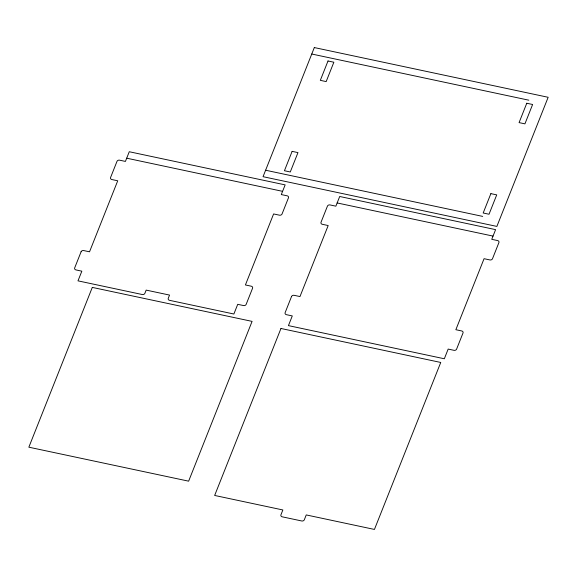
<?xml version="1.0" encoding="UTF-8"?>
<svg xmlns="http://www.w3.org/2000/svg" width="577" height="577" viewBox="0 0 577 577"><rect width="100%" height="100%" fill="white"/><g stroke="black" fill="none" stroke-linecap="round" stroke-linejoin="round"><path stroke-width="0.87" d="M311.76 54.022L528.828 100.182M265.615 170.229L482.682 216.397M126.702 158.192L282.586 191.34M337.148 202.945L493.032 236.094M81.09 251.76L74.685 267.901A2.063 1.659 -8.8 0 0 75.991 269.928L81.84 271.176L77.989 280.855L142.295 294.53A2.063 1.659 -8.8 0 0 144.885 293.332L146.169 290.108L169.551 295.078L168.268 298.309A2.063 1.659 -8.8 0 0 169.573 300.336L233.88 314.011L237.724 304.324L243.566 305.565A2.063 1.659 -8.8 0 0 246.155 304.367L252.567 288.226A2.063 1.659 -8.8 0 0 251.262 286.199L245.413 284.959L273.613 213.937L279.463 215.185A2.063 1.659 -8.8 0 0 282.052 213.98L288.457 197.846A2.063 1.659 -8.8 0 0 287.151 195.812L281.302 194.572L285.153 184.885L129.262 151.737L125.418 161.423L119.576 160.175A2.063 1.659 -8.8 0 0 116.987 161.38L110.575 177.514A2.063 1.659 -8.8 0 0 111.88 179.548L117.73 180.789L89.529 251.803L83.679 250.562A2.063 1.659 -8.8 0 0 81.09 251.76M92.298 287.404L28.85 447.189L188.636 481.168L252.084 321.382L92.298 287.404M314.321 47.566L263.047 176.685L496.876 226.415L548.15 97.289L314.321 47.566M292.121 151.362L284.432 170.734L290.274 171.975L297.97 152.609L292.121 151.362M328.01 60.982L320.322 80.347L326.171 81.588L333.859 62.222L328.01 60.982M291.536 296.513L285.132 312.655A2.063 1.659 -8.8 0 0 286.437 314.681L292.287 315.929L288.435 325.616L444.326 358.764L448.17 349.078L454.012 350.326A2.063 1.659 -8.8 0 0 456.602 349.121L463.014 332.979A2.063 1.659 -8.8 0 0 461.708 330.953L455.859 329.712L484.06 258.691L489.909 259.938A2.063 1.659 -8.8 0 0 492.498 258.734L498.903 242.6A2.063 1.659 -8.8 0 0 497.598 240.566L491.748 239.325L495.6 229.639L339.709 196.49L335.864 206.177L330.022 204.929A2.063 1.659 -8.8 0 0 327.433 206.133L321.021 222.268A2.063 1.659 -8.8 0 0 322.327 224.302L328.176 225.542L299.975 296.556L294.126 295.316A2.063 1.659 -8.8 0 0 291.536 296.513M280.963 328.479L214.658 495.455L282.86 509.96L280.934 514.799A2.063 1.659 -8.8 0 0 282.24 516.826L301.728 520.973A2.063 1.659 -8.8 0 0 304.317 519.776L306.243 514.929L374.437 529.434L440.741 362.457L280.963 328.479M490.876 193.634L483.187 213L489.029 214.24L496.725 194.875L490.876 193.634M526.765 103.247L519.076 122.612L524.926 123.86L532.614 104.487L526.765 103.247"/></g></svg>
